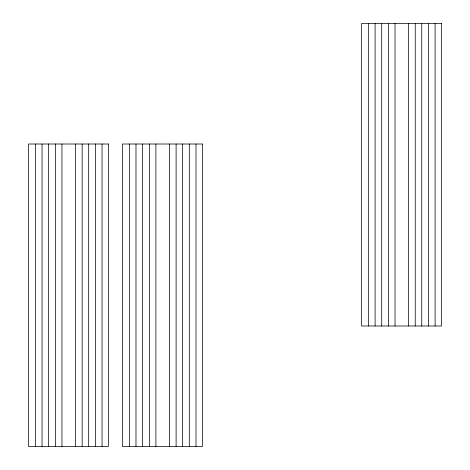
<?xml version="1.0" encoding="UTF-8"?>
<svg xmlns="http://www.w3.org/2000/svg" width="470" height="470" viewBox="0 0 470 470"><rect width="100%" height="100%" fill="white"/><g stroke="black" fill="none" stroke-linecap="round" stroke-linejoin="round"><path stroke-width="0.7" d="M435.108 23.5L435.108 325.992M428.423 23.5L428.423 325.992M421.737 23.5L421.737 325.992M415.227 23.5L415.227 325.992M408.489 23.5L408.489 325.992M395.023 23.5L395.023 325.992M388.478 23.5L388.478 325.992M381.705 23.5L381.705 325.992M375.101 23.5L375.101 325.992M368.509 23.5L368.509 325.992M195.99 144.008L195.99 446.5M189.298 144.008L189.298 446.5M182.618 144.008L182.618 446.5M176.103 144.008L176.103 446.5M169.364 144.008L169.364 446.5M155.899 144.008L155.899 446.5M149.354 144.008L149.354 446.5M142.58 144.008L142.58 446.5M135.983 144.008L135.983 446.5M129.385 144.008L129.385 446.5M102.049 144.008L102.049 446.5M95.357 144.008L95.357 446.5M88.677 144.008L88.677 446.5M82.162 144.008L82.162 446.5M75.423 144.008L75.423 446.5M61.958 144.008L61.958 446.5M55.413 144.008L55.413 446.5M48.639 144.008L48.639 446.5M42.042 144.008L42.042 446.5M35.444 144.008L35.444 446.5M441.477 23.5L361.589 23.5L361.589 325.992L441.477 325.992L441.477 23.5M108.411 144.008L28.523 144.008L28.523 446.5L108.411 446.5L108.411 144.008M202.353 144.008L122.464 144.008L122.464 446.5L202.353 446.5L202.353 144.008"/></g></svg>
